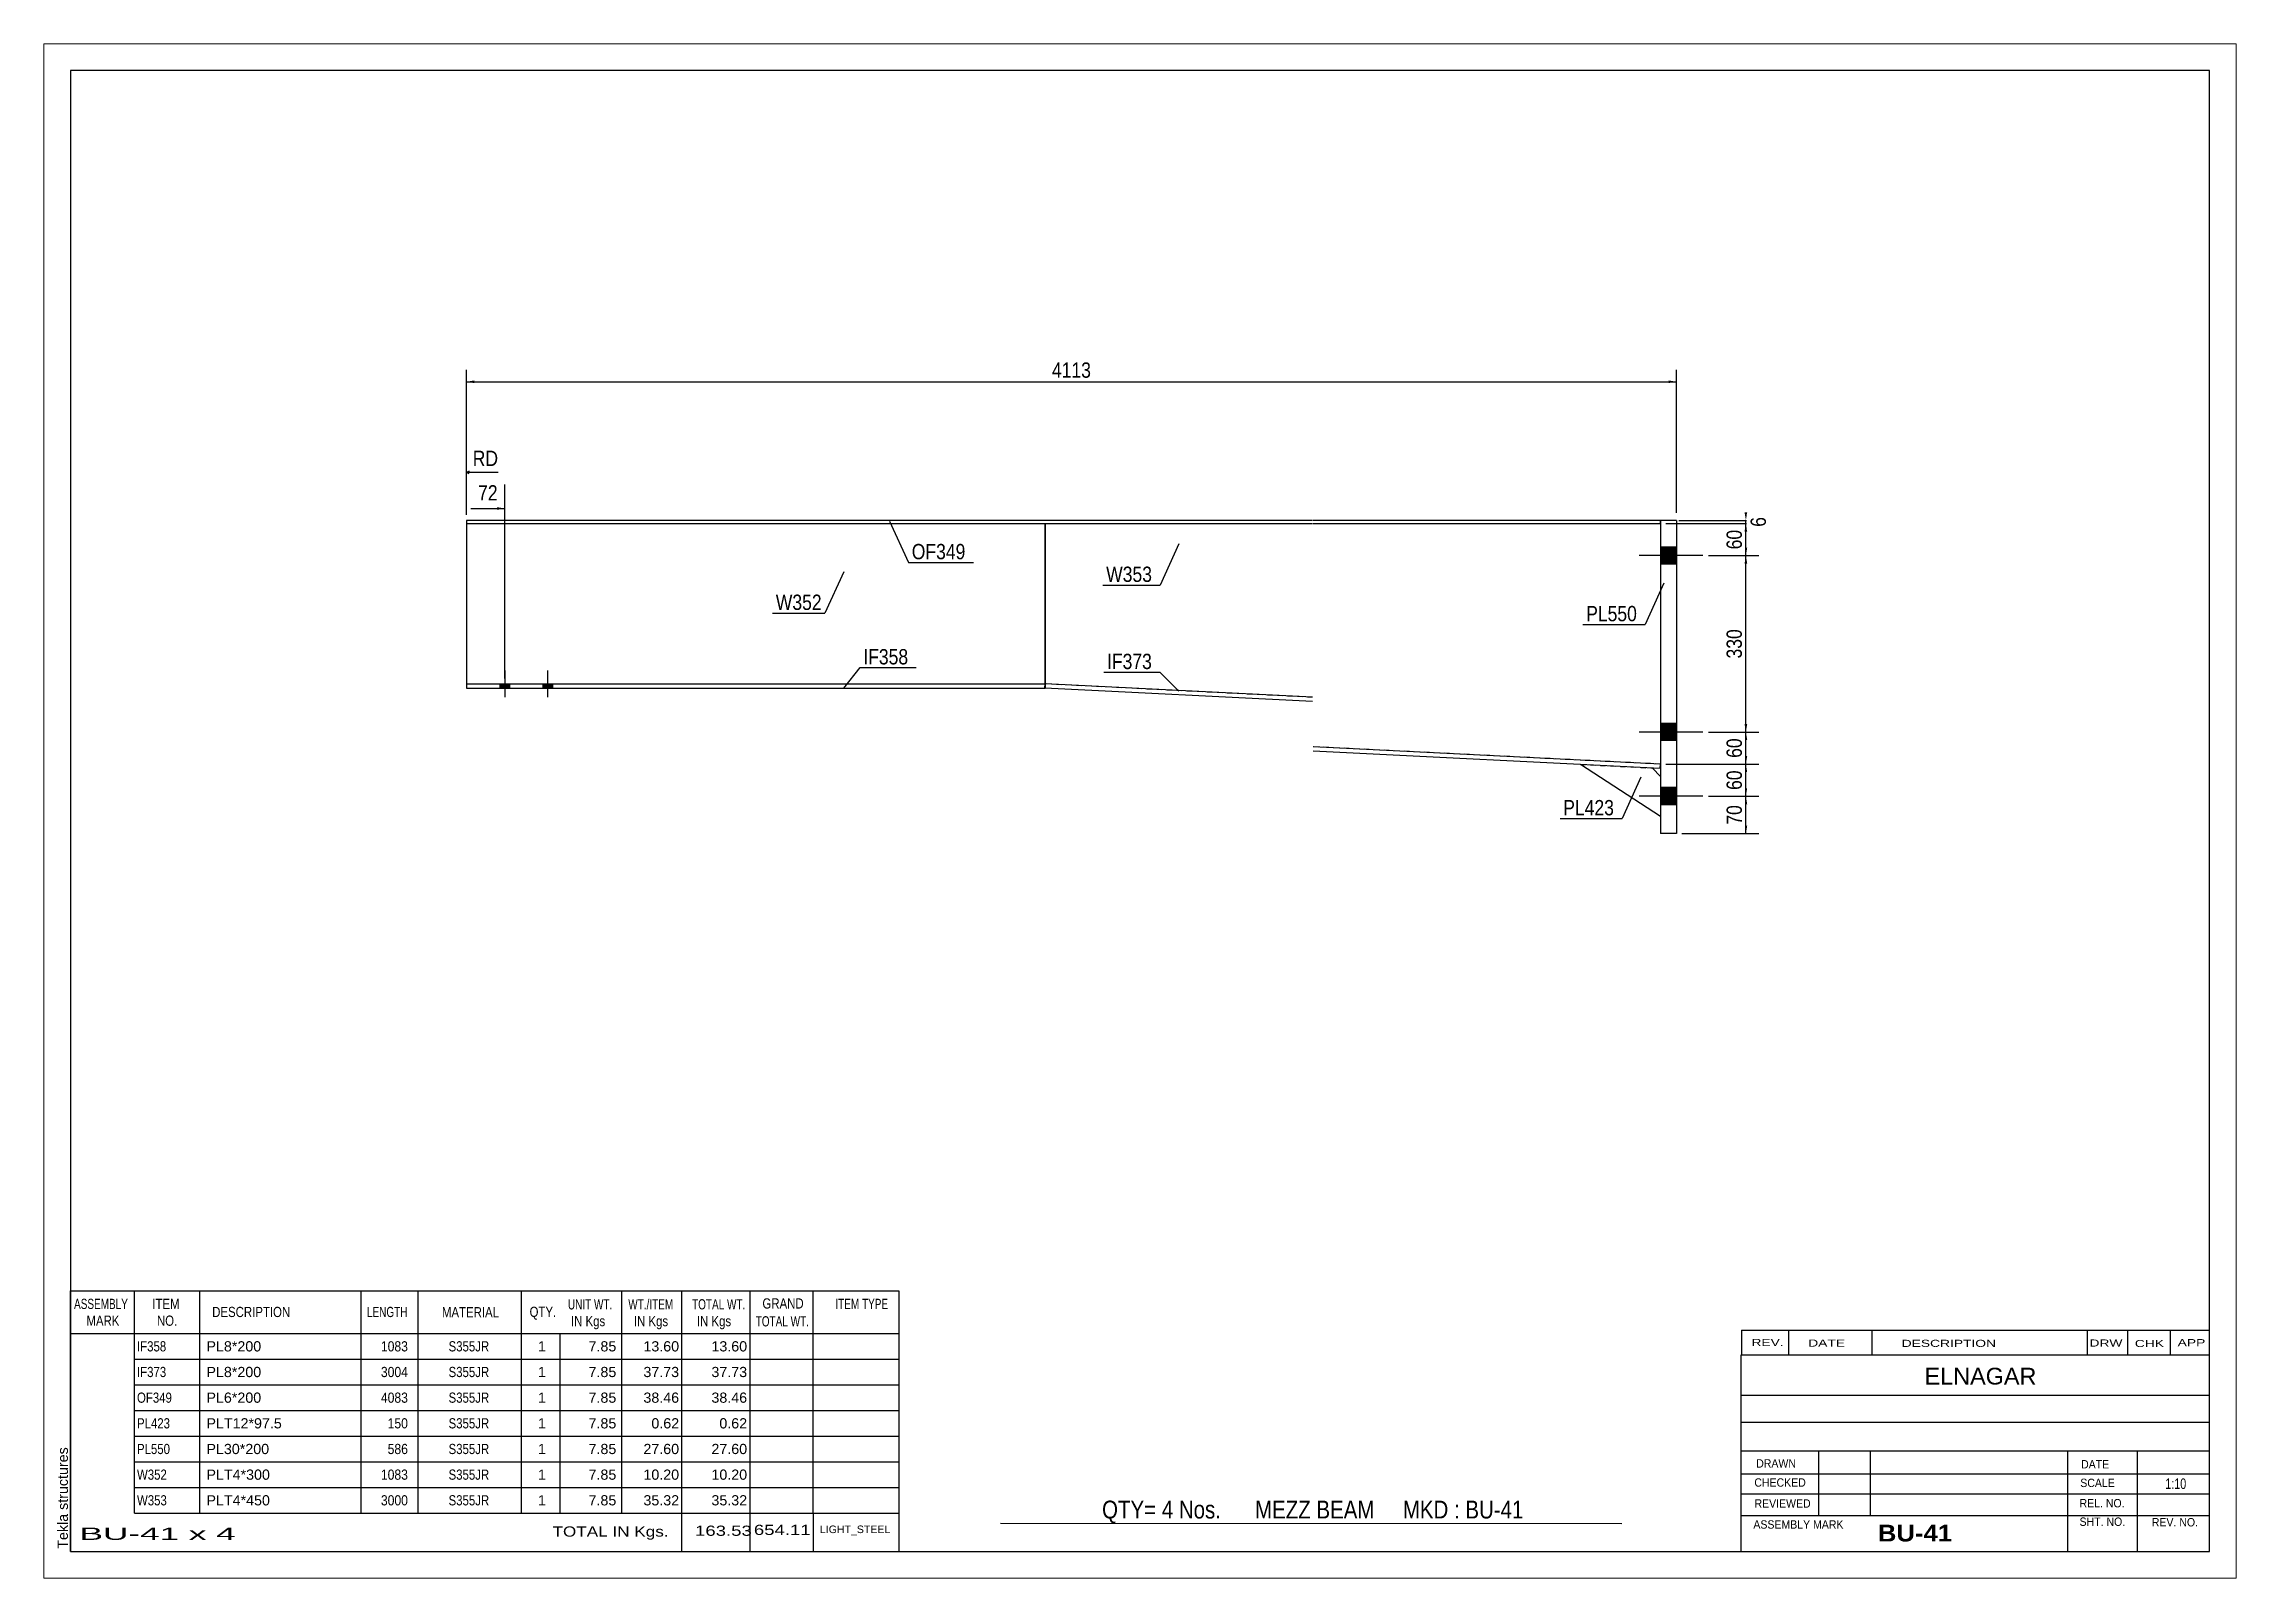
# Paper-space layout 'Layout1' of a CAD drawing. Header units: millimetres. Extents: x 0 to 410, y 0 to 287.
# The model-space entities are those that its viewports show. They can reach past a viewport. Long polylines and large blocks are cut down to what shows.
import ezdxf

# ---------------------------------------------------------------- set-up
doc = ezdxf.new("R2010")
doc.units = ezdxf.units.MM
doc.linetypes.add('DXK_LINE_DOT1', pattern=[1.8814, 0.9407, -0.9407])
doc.layers.add('Viewport layer', color=7, linetype='Continuous', plot=False)
doc.styles.add('Arial', font='ARIAL.TTF', dxfattribs={"height": 0.2})
doc.styles.add('Arial Bold', font='ARIALBD.TTF', dxfattribs={"height": 0.2})
doc.styles.add('Arial Narrow', font='ARIALN.TTF', dxfattribs={"height": 0.2})

# ---------------------------------------------------------------- blocks, each defined once
blk = doc.blocks.new('Unknown-627318049-1211')
at = {"color": 5, "linetype": 'Continuous'}
for p, q in [((325.98, 100.73), (-74.02, 100.73)), ((-74.02, 100.73), (-74.02, -176.27)), ((325.98, -176.27), (325.98, 100.73)), ((-74.02, -176.27), (325.98, -176.27))]:
    blk.add_line(p, q, dxfattribs=at)
at = {"color": 174, "linetype": 'Continuous', "style": 'Arial'}
blk.add_text('Tekla structures', height=1.9102, rotation=90, dxfattribs=at).set_placement((-74.52, -175.77))
blk = doc.blocks.new('Part-627318049-1279 - 1232')
at = {"color": 2, "linetype": 'Continuous'}
for p, q in [((0, 16.6), (0, 16)), ((158.25, 16.6), (0, 16.6)), ((223.33, 16.6), (158.35, 16.6)), ((223.33, 16), (223.33, 16.6)), ((0, 16), (158.25, 16)), ((158.35, 16), (223.33, 16))]:
    blk.add_line(p, q, dxfattribs=at)
blk = doc.blocks.new('Part-627318049-1405 - 1232')
at = {"color": 2, "linetype": 'Continuous'}
for p, q in [((0, 16), (0, -14)), ((108.25, 16), (108.25, -14))]:
    blk.add_line(p, q, dxfattribs=at)
at = {"color": 7, "linetype": 'DXK_LINE_DOT1'}
for p, q in [((0, 16), (108.25, 16)), ((0, -14), (108.25, -14))]:
    blk.add_line(p, q, dxfattribs=at)
blk = doc.blocks.new('Part-627318049-1301 - 1232')
at = {"color": 2, "linetype": 'Continuous'}
blk.add_line((108.25, -14), (108.25, 16), dxfattribs=at)
at = {"color": 7, "linetype": 'DXK_LINE_DOT1'}
for p, q in [((108.25, 16), (158.25, 16)), ((158.35, 16), (223.33, 16)), ((223.33, 16), (223.33, -29)), ((158.25, -16.5), (108.25, -14)), ((223.33, -29), (158.35, -25.75))]:
    blk.add_line(p, q, dxfattribs=at)
blk = doc.blocks.new('Part-627318049-1323 - 1232')
at = {"color": 2, "linetype": 'Continuous'}
for p, q in [((0, -14), (0, -14.8)), ((0, -14), (108.25, -14)), ((0, -14.8), (108.25, -14.8)), ((108.25, -14), (108.25, -14.8))]:
    blk.add_line(p, q, dxfattribs=at)
blk = doc.blocks.new('Part-627318049-1345 - 1232')
at = {"color": 2, "linetype": 'Continuous'}
for p, q in [((108.21, -14.8), (108.25, -14)), ((158.25, -17.3), (108.21, -14.8)), ((158.25, -16.5), (108.25, -14)), ((223.33, -29), (158.35, -25.75)), ((223.29, -29.8), (158.35, -26.55)), ((223.29, -29.8), (223.33, -29))]:
    blk.add_line(p, q, dxfattribs=at)
blk = doc.blocks.new('Part-627318049-1367 - 1232')
at = {"color": 2, "linetype": 'Continuous'}
for p, q in [((226.33, 16.6), (223.33, 16.6)), ((223.33, 16.6), (223.33, -42)), ((226.33, 16.6), (226.33, -42)), ((226.33, -42), (223.33, -42))]:
    blk.add_line(p, q, dxfattribs=at)
blk = doc.blocks.new('Part-627318049-1389 - 1232')
at = {"color": 2, "linetype": 'Continuous'}
for p, q in [((223.33, -38.8), (208.35, -29.05)), ((221.83, -29.73), (223.33, -31.3))]:
    blk.add_line(p, q, dxfattribs=at)
at = {"color": 7, "linetype": 'DXK_LINE_DOT1'}
for p, q in [((208.35, -29.05), (221.83, -29.73)), ((223.33, -31.3), (223.33, -38.8))]:
    blk.add_line(p, q, dxfattribs=at)
blk = doc.blocks.new('Bolt-627318049-1406 - 1232')
at = {"linetype": 'Continuous'}
for points in [[(6.35, -14.8), (8.15, -14.8), (8.15, -14), (6.35, -14)], [(6.35, -14.8), (8.15, -14.8), (8.15, -14), (6.35, -14)], [(14.35, -14.8), (16.15, -14.8), (16.15, -14), (14.35, -14)], [(14.35, -14.8), (16.15, -14.8), (16.15, -14), (14.35, -14)]]:
    blk.add_hatch(color=3, dxfattribs=at).paths.add_polyline_path(points)
at = {"color": 3, "linetype": 'Continuous'}
for p, q in [((7.25, -16.46), (7.25, -11.46)), ((7.25, -16.46), (7.25, -11.46)), ((15.25, -16.46), (15.25, -11.46)), ((15.25, -16.46), (15.25, -11.46)), ((6.35, -14.8), (6.35, -14)), ((6.35, -14.8), (6.35, -14)), ((8.15, -14.8), (8.15, -14)), ((8.15, -14.8), (8.15, -14)), ((14.35, -14.8), (14.35, -14)), ((14.35, -14.8), (14.35, -14)), ((16.15, -14.8), (16.15, -14)), ((16.15, -14.8), (16.15, -14))]:
    blk.add_line(p, q, dxfattribs=at)
blk = doc.blocks.new('Bolt-627318049-1407 - 1232')
at = {"linetype": 'Continuous'}
for points in [[(223.33, 11.6), (223.33, 8.4), (226.33, 8.4), (226.33, 11.6)], [(223.33, 11.6), (223.33, 8.4), (226.33, 8.4), (226.33, 11.6)], [(223.33, -21.4), (223.33, -24.6), (226.33, -24.6), (226.33, -21.4)], [(223.33, -21.4), (223.33, -24.6), (226.33, -24.6), (226.33, -21.4)], [(223.33, -33.4), (223.33, -36.6), (226.33, -36.6), (226.33, -33.4)], [(223.33, -33.4), (223.33, -36.6), (226.33, -36.6), (226.33, -33.4)]]:
    blk.add_hatch(color=3, dxfattribs=at).paths.add_polyline_path(points)
at = {"color": 3, "linetype": 'Continuous'}
for p, q in [((231.23, 10), (219.33, 10)), ((231.23, 10), (219.33, 10)), ((226.33, 11.6), (223.33, 11.6)), ((226.33, 11.6), (223.33, 11.6)), ((226.33, 8.4), (223.33, 8.4)), ((226.33, 8.4), (223.33, 8.4)), ((231.23, -23), (219.33, -23)), ((231.23, -23), (219.33, -23)), ((226.33, -21.4), (223.33, -21.4)), ((226.33, -21.4), (223.33, -21.4)), ((226.33, -24.6), (223.33, -24.6)), ((226.33, -24.6), (223.33, -24.6)), ((231.23, -35), (219.33, -35)), ((231.23, -35), (219.33, -35)), ((226.33, -33.4), (223.33, -33.4)), ((226.33, -33.4), (223.33, -33.4)), ((226.33, -36.6), (223.33, -36.6)), ((226.33, -36.6), (223.33, -36.6))]:
    blk.add_line(p, q, dxfattribs=at)
blk = doc.blocks.new('StraightDimension-627318049-2086 - 1232')
at = {"linetype": 'Continuous'}
for points in [[(239.04, 14.5), (239.29, 16), (239.54, 14.5)], [(239.54, 11.5), (239.29, 10), (239.04, 11.5)]]:
    blk.add_hatch(color=7, dxfattribs=at).paths.add_polyline_path(points)
at = {"color": 7, "linetype": 'Continuous'}
for p, q in [((224.33, 16), (241.69, 16)), ((239.29, 10), (239.29, 16)), ((232.33, 10), (241.69, 10))]:
    blk.add_line(p, q, dxfattribs=at)
at = {"color": 0}
blk.add_wipeout([(239.14, 15.43), (234.94, 15.43), (234.94, 10.57), (239.14, 10.57)], dxfattribs=at)
at = {"color": 3, "style": 'Arial Narrow'}
blk.add_text('60', height=2.863, rotation=90.0002, dxfattribs=at).set_placement((238.54, 11.17))
blk = doc.blocks.new('StraightDimension-627318049-1437 - 1232')
at = {"linetype": 'Continuous'}
blk.add_hatch(color=7, dxfattribs=at).paths.add_polyline_path([(5.72, 19.06), (7.22, 18.81), (5.72, 18.56)])
at = {"color": 7, "linetype": 'Continuous'}
for p, q in [((7.22, -13), (7.22, 23.31)), ((0.82, 18.81), (7.22, 18.81))]:
    blk.add_line(p, q, dxfattribs=at)
at = {"color": 0, "linetype": 'Continuous'}
blk.add_wipeout([(6.53, 26.16), (6.53, 30.36), (0.59, 30.36), (0.59, 26.16)], dxfattribs=at)
at = {"color": 3, "linetype": 'Continuous', "style": 'Arial Narrow'}
blk.add_text('RD', height=2.863, dxfattribs=at).set_placement((1.19, 26.76))
at = {"color": 0}
blk.add_wipeout([(6.45, 19.71), (6.45, 23.91), (1.59, 23.91), (1.59, 19.71)], dxfattribs=at)
at = {"color": 7, "linetype": 'Continuous'}
for p, q in [((0, 17.6), (0, 30.06)), ((0.5, 25.81), (0, 25.56)), ((0.5, 25.31), (0, 25.56)), ((5.93, 25.56), (0, 25.56))]:
    blk.add_line(p, q, dxfattribs=at)
at = {"color": 3, "style": 'Arial Narrow'}
blk.add_text('72', height=2.863, dxfattribs=at).set_placement((2.19, 20.31))
blk = doc.blocks.new('StraightDimension-627318049-1479 - 1232')
at = {"linetype": 'Continuous'}
for points in [[(1.5, 42.27), (0, 42.52), (1.5, 42.77)], [(224.83, 42.77), (226.33, 42.52), (224.83, 42.27)]]:
    blk.add_hatch(color=7, dxfattribs=at).paths.add_polyline_path(points)
at = {"color": 7, "linetype": 'Continuous'}
for p, q in [((0, 17.6), (0, 44.77)), ((0, 42.52), (226.33, 42.52)), ((226.33, 18), (226.33, 44.77))]:
    blk.add_line(p, q, dxfattribs=at)
at = {"color": 0}
blk.add_wipeout([(117.42, 42.67), (117.42, 46.87), (108.91, 46.87), (108.91, 42.67)], dxfattribs=at)
at = {"color": 3, "style": 'Arial Narrow'}
blk.add_text('4113', height=2.863, dxfattribs=at).set_placement((109.51, 43.27))
blk = doc.blocks.new('StraightDimension-627318049-2085 - 1232')
at = {"linetype": 'Continuous'}
for points in [[(239.54, 18.1), (239.29, 16.6), (239.04, 18.1)], [(239.04, 14.5), (239.29, 16), (239.54, 14.5)]]:
    blk.add_hatch(color=7, dxfattribs=at).paths.add_polyline_path(points)
at = {"color": 7, "linetype": 'Continuous'}
for p, q in [((226.75, 16.6), (241.54, 16.6)), ((239.29, 16), (239.29, 16.6)), ((224.33, 16), (241.54, 16))]:
    blk.add_line(p, q, dxfattribs=at)
at = {"color": 0}
blk.add_wipeout([(243.64, 17.81), (239.44, 17.81), (239.44, 14.79), (243.64, 14.79)], dxfattribs=at)
at = {"color": 3, "style": 'Arial Narrow'}
blk.add_text('6', height=2.86, rotation=90.0002, dxfattribs=at).set_placement((243.04, 15.39))
blk = doc.blocks.new('StraightDimension-627318049-2087 - 1232')
at = {"linetype": 'Continuous'}
for points in [[(239.04, 8.5), (239.29, 10), (239.54, 8.5)], [(239.54, -21.5), (239.29, -23), (239.04, -21.5)]]:
    blk.add_hatch(color=7, dxfattribs=at).paths.add_polyline_path(points)
at = {"color": 7, "linetype": 'Continuous'}
for p, q in [((232.33, 10), (241.69, 10)), ((239.29, -23), (239.29, 10)), ((232.33, -23), (241.69, -23))]:
    blk.add_line(p, q, dxfattribs=at)
at = {"color": 0}
blk.add_wipeout([(239.14, -3.16), (234.94, -3.16), (234.94, -9.84), (239.14, -9.84)], dxfattribs=at)
at = {"color": 3, "style": 'Arial Narrow'}
blk.add_text('330', height=2.863, rotation=90.0002, dxfattribs=at).set_placement((238.54, -9.24))
blk = doc.blocks.new('StraightDimension-627318049-2088 - 1232')
at = {"linetype": 'Continuous'}
for points in [[(239.04, -24.5), (239.29, -23), (239.54, -24.5)], [(239.54, -27.5), (239.29, -29), (239.04, -27.5)]]:
    blk.add_hatch(color=7, dxfattribs=at).paths.add_polyline_path(points)
at = {"color": 7, "linetype": 'Continuous'}
for p, q in [((232.33, -23), (241.69, -23)), ((239.29, -29), (239.29, -23)), ((224.33, -29), (241.69, -29))]:
    blk.add_line(p, q, dxfattribs=at)
at = {"color": 0}
blk.add_wipeout([(239.14, -23.57), (234.94, -23.57), (234.94, -28.43), (239.14, -28.43)], dxfattribs=at)
at = {"color": 3, "style": 'Arial Narrow'}
blk.add_text('60', height=2.863, rotation=90.0002, dxfattribs=at).set_placement((238.54, -27.83))
blk = doc.blocks.new('StraightDimension-627318049-2089 - 1232')
at = {"linetype": 'Continuous'}
for points in [[(239.04, -30.5), (239.29, -29), (239.54, -30.5)], [(239.54, -33.5), (239.29, -35), (239.04, -33.5)]]:
    blk.add_hatch(color=7, dxfattribs=at).paths.add_polyline_path(points)
at = {"color": 7, "linetype": 'Continuous'}
for p, q in [((224.33, -29), (241.69, -29)), ((239.29, -35), (239.29, -29)), ((232.33, -35), (241.69, -35))]:
    blk.add_line(p, q, dxfattribs=at)
at = {"color": 0}
blk.add_wipeout([(239.14, -29.57), (234.94, -29.57), (234.94, -34.43), (239.14, -34.43)], dxfattribs=at)
at = {"color": 3, "style": 'Arial Narrow'}
blk.add_text('60', height=2.863, rotation=90.0002, dxfattribs=at).set_placement((238.54, -33.83))
blk = doc.blocks.new('StraightDimension-627318049-2090 - 1232')
at = {"linetype": 'Continuous'}
for points in [[(239.04, -36.5), (239.29, -35), (239.54, -36.5)], [(239.54, -40.5), (239.29, -42), (239.04, -40.5)]]:
    blk.add_hatch(color=7, dxfattribs=at).paths.add_polyline_path(points)
at = {"color": 7, "linetype": 'Continuous'}
for p, q in [((232.33, -35), (241.69, -35)), ((239.29, -42), (239.29, -35)), ((227.33, -42), (241.69, -42))]:
    blk.add_line(p, q, dxfattribs=at)
at = {"color": 0}
blk.add_wipeout([(239.14, -36.07), (234.94, -36.07), (234.94, -40.93), (239.14, -40.93)], dxfattribs=at)
at = {"color": 3, "style": 'Arial Narrow'}
blk.add_text('70', height=2.863, rotation=90.0002, dxfattribs=at).set_placement((238.54, -40.33))
blk = doc.blocks.new('CBS_BOM-627318049-2129')
at = {"color": 7, "linetype": 'Continuous'}
for p, q in [((-74.05, -135.5), (-74.05, -127.5)), ((-74.05, -127.5), (80.87, -127.5)), ((-62.05, -135.5), (-62.05, -127.5)), ((-49.86, -135.5), (-49.86, -127.5)), ((-19.7, -135.5), (-19.7, -127.5)), ((-9.02, -135.5), (-9.02, -127.5)), ((10.3, -135.5), (10.3, -127.5)), ((29.1, -135.5), (29.1, -127.5)), ((40.31, -135.5), (40.31, -127.5)), ((53.1, -135.5), (53.1, -127.5)), ((64.85, -135.5), (64.85, -127.5)), ((80.87, -127.51), (80.86, -135.49)), ((-74.05, -135.5), (80.87, -135.5)), ((-74.05, -140.3), (-74.05, -135.5)), ((-62.05, -140.3), (-62.05, -135.5)), ((-49.86, -140.3), (-49.86, -135.5)), ((-19.7, -140.3), (-19.7, -135.5)), ((-9.02, -140.3), (-9.02, -135.5)), ((10.3, -140.3), (10.3, -135.5)), ((17.56, -140.3), (17.56, -135.5)), ((29.1, -140.3), (29.1, -135.5)), ((40.31, -140.3), (40.31, -135.5)), ((53.1, -140.3), (53.1, -135.5)), ((64.86, -140.3), (64.86, -135.5)), ((80.87, -135.5), (80.87, -140.3)), ((-74.05, -145.1), (-74.05, -140.3)), ((-62.05, -140.3), (80.87, -140.3)), ((-62.05, -145.1), (-62.05, -140.3)), ((-49.86, -145.1), (-49.86, -140.3)), ((-19.7, -145.1), (-19.7, -140.3)), ((-9.02, -145.1), (-9.02, -140.3)), ((10.3, -145.1), (10.3, -140.3)), ((17.56, -145.1), (17.56, -140.3)), ((29.1, -145.1), (29.1, -140.3)), ((40.31, -145.1), (40.31, -140.3)), ((53.1, -145.1), (53.1, -140.3)), ((64.86, -145.1), (64.86, -140.3)), ((80.87, -140.3), (80.87, -145.1)), ((-74.05, -149.9), (-74.05, -145.1)), ((-62.05, -145.1), (80.87, -145.1)), ((-62.05, -149.9), (-62.05, -145.1)), ((-49.86, -149.9), (-49.86, -145.1)), ((-19.7, -149.9), (-19.7, -145.1)), ((-9.02, -149.9), (-9.02, -145.1)), ((10.3, -149.9), (10.3, -145.1)), ((17.56, -149.9), (17.56, -145.1)), ((29.1, -149.9), (29.1, -145.1)), ((40.31, -149.9), (40.31, -145.1)), ((53.1, -149.9), (53.1, -145.1)), ((64.86, -149.9), (64.86, -145.1)), ((80.87, -145.1), (80.87, -149.9)), ((-74.05, -154.7), (-74.05, -149.9)), ((-62.05, -149.9), (80.87, -149.9)), ((-62.05, -154.7), (-62.05, -149.9)), ((-49.86, -154.7), (-49.86, -149.9)), ((-19.7, -154.7), (-19.7, -149.9)), ((-9.02, -154.7), (-9.02, -149.9)), ((10.3, -154.7), (10.3, -149.9)), ((17.56, -154.7), (17.56, -149.9)), ((29.1, -154.7), (29.1, -149.9)), ((40.31, -154.7), (40.31, -149.9)), ((53.1, -154.7), (53.1, -149.9)), ((64.86, -154.7), (64.86, -149.9)), ((80.87, -149.9), (80.87, -154.7)), ((-74.05, -159.5), (-74.05, -154.7)), ((-62.05, -154.7), (80.87, -154.7)), ((-62.05, -159.5), (-62.05, -154.7)), ((-49.86, -159.5), (-49.86, -154.7)), ((-19.7, -159.5), (-19.7, -154.7)), ((-9.02, -159.5), (-9.02, -154.7)), ((10.3, -159.5), (10.3, -154.7)), ((17.56, -159.5), (17.56, -154.7)), ((29.1, -159.5), (29.1, -154.7)), ((40.31, -159.5), (40.31, -154.7)), ((53.1, -159.5), (53.1, -154.7)), ((64.86, -159.5), (64.86, -154.7)), ((80.87, -154.7), (80.87, -159.5)), ((-74.05, -164.3), (-74.05, -159.5)), ((-62.05, -159.5), (80.87, -159.5)), ((-62.05, -164.3), (-62.05, -159.5)), ((-49.86, -164.3), (-49.86, -159.5)), ((-19.7, -164.3), (-19.7, -159.5)), ((-9.02, -164.3), (-9.02, -159.5)), ((10.3, -164.3), (10.3, -159.5)), ((17.56, -164.3), (17.56, -159.5)), ((29.1, -164.3), (29.1, -159.5)), ((40.31, -164.3), (40.31, -159.5)), ((53.1, -164.3), (53.1, -159.5)), ((64.86, -164.3), (64.86, -159.5)), ((80.87, -159.5), (80.87, -164.3)), ((-74.05, -169.1), (-74.05, -164.3)), ((-62.05, -164.3), (80.87, -164.3)), ((-62.05, -169.1), (-62.05, -164.3)), ((-49.86, -169.1), (-49.86, -164.3)), ((-19.7, -169.1), (-19.7, -164.3)), ((-9.02, -169.1), (-9.02, -164.3)), ((10.3, -169.1), (10.3, -164.3)), ((17.56, -169.1), (17.56, -164.3)), ((29.1, -169.1), (29.1, -164.3)), ((40.31, -169.1), (40.31, -164.3)), ((53.1, -169.1), (53.1, -164.3)), ((64.86, -169.1), (64.86, -164.3)), ((80.87, -164.3), (80.87, -169.1)), ((-74.05, -176.3), (-74.05, -169.12)), ((-62.05, -169.1), (80.87, -169.1)), ((40.31, -176.3), (40.31, -169.12)), ((53.1, -176.3), (53.1, -169.12)), ((64.9, -176.3), (64.9, -169.12)), ((80.87, -169.1), (80.87, -176.3)), ((-74.05, -176.3), (80.87, -176.3))]:
    blk.add_line(p, q, dxfattribs=at)
at = {"color": 3, "linetype": 'Continuous', "style": 'Arial'}
for s, height, width, p in [('ASSEMBLY', 1.91, 0.7, (-73.37, -130.92)), ('ITEM', 1.91, 0.8, (-58.73, -130.92)), ('DESCRIPTION', 1.9102, 0.8, (-47.54, -132.43)), ('LENGTH', 1.91, 0.7, (-18.59, -132.43)), ('MATERIAL', 1.91, 0.8, (-4.57, -132.48)), ('QTY.', 1.91, 0.8, (11.82, -132.4)), ('UNIT WT.', 1.91, 0.7, (18.99, -131)), ('WT./ITEM', 1.91, 0.7, (30.28, -131)), ('TOTAL WT.', 1.91, 0.7, (42.21, -131)), ('GRAND', 1.91, 0.8, (55.37, -130.84)), ('ITEM TYPE', 1.91, 0.7, (69.01, -130.92)), ('MARK', 1.91, 0.8, (-71.05, -134.06)), ('NO.', 1.91, 0.8, (-57.87, -134.06)), ('IN Kgs', 1.91, 0.8, (19.56, -134.14)), ('IN Kgs', 1.91, 0.8, (31.32, -134.14)), ('IN Kgs', 1.91, 0.8, (43.11, -134.14)), ('TOTAL WT.', 1.91, 0.7, (54.11, -134.18))]:
    blk.add_text(s, height=height, dxfattribs=dict(at, width=width)).set_placement(p)
at = {"color": 7, "linetype": 'Continuous', "style": 'Arial'}
for s, width, p in [('IF358', 0.8, (-61.6, -138.86)), ('1083', 0.85, (-15.98, -138.86)), ('S355JR', 0.8, (-3.33, -138.86)), ('IF373', 0.8, (-61.6, -143.66)), ('3004', 0.85, (-15.98, -143.66)), ('S355JR', 0.8, (-3.33, -143.66)), ('OF349', 0.8, (-61.6, -148.46)), ('4083', 0.85, (-15.98, -148.46)), ('S355JR', 0.8, (-3.33, -148.46)), ('PL423', 0.8, (-61.6, -153.26)), ('150', 0.85, (-14.72, -153.26)), ('S355JR', 0.8, (-3.33, -153.26)), ('PL550', 0.8, (-61.6, -158.06)), ('586', 0.85, (-14.72, -158.06)), ('S355JR', 0.8, (-3.33, -158.06)), ('W352', 0.8, (-61.6, -162.86)), ('1083', 0.85, (-15.98, -162.86)), ('S355JR', 0.8, (-3.33, -162.86)), ('W353', 0.8, (-61.6, -167.66)), ('3000', 0.85, (-15.98, -167.66)), ('S355JR', 0.8, (-3.33, -167.66))]:
    blk.add_text(s, height=1.91, dxfattribs=dict(at, width=width)).set_placement(p)
for s, p in [('PL8*200', (-48.61, -138.86)), ('1', (13.39, -138.86)), ('7.85', (22.85, -138.86)), ('13.60', (33.11, -138.86)), ('13.60', (45.83, -138.86)), ('PL8*200', (-48.61, -143.66)), ('1', (13.39, -143.66)), ('7.85', (22.85, -143.66)), ('37.73', (33.11, -143.66)), ('37.73', (45.83, -143.66)), ('PL6*200', (-48.61, -148.46)), ('1', (13.39, -148.46)), ('7.85', (22.85, -148.46)), ('38.46', (33.11, -148.46)), ('38.46', (45.83, -148.46)), ('PLT12*97.5', (-48.61, -153.26)), ('1', (13.39, -153.26)), ('7.85', (22.85, -153.26)), ('0.62', (34.6, -153.26)), ('0.62', (47.31, -153.26)), ('PL30*200', (-48.61, -158.06)), ('1', (13.39, -158.06)), ('7.85', (22.85, -158.06)), ('27.60', (33.11, -158.06)), ('27.60', (45.83, -158.06)), ('PLT4*300', (-48.61, -162.86)), ('1', (13.39, -162.86)), ('7.85', (22.85, -162.86)), ('10.20', (33.11, -162.86)), ('10.20', (45.83, -162.86)), ('PLT4*450', (-48.61, -167.66)), ('1', (13.39, -167.66)), ('7.85', (22.85, -167.66)), ('35.32', (33.11, -167.66)), ('35.32', (45.83, -167.66))]:
    blk.add_text(s, height=1.91, dxfattribs=at).set_placement(p)
at = {"color": 6, "linetype": 'Continuous', "style": 'Arial'}
for s, height, width, p in [('BU-41 x 4', 2.292, 2.05, (-72.33, -174.11)), ('TOTAL IN Kgs.', 1.9102, 1.2, (16.11, -173.5)), ('163.53', 1.91, 1.3, (42.77, -173.35)), ('654.11', 1.91, 1.3, (53.77, -173.19))]:
    blk.add_text(s, height=height, dxfattribs=dict(at, width=width)).set_placement(p)
blk.add_text('LIGHT_STEEL', height=1.4135, dxfattribs=at).set_placement((66.12, -172.84))
blk = doc.blocks.new('CBS_CALLOFF-627318049-2130')
at = {"color": 7, "linetype": 'Continuous'}
blk.add_line((99.86, -171), (216.09, -171.02), dxfattribs=at)
at = {"color": 3, "linetype": 'Continuous', "style": 'Arial Narrow'}
blk.add_text('QTY= 4 Nos.      MEZZ BEAM     MKD : BU-41', height=3.3405, dxfattribs=at).set_placement((118.89, -170.11))
blk = doc.blocks.new('CBS_NAME_BLOG-627318049-2131')
at = {"color": 7, "linetype": 'Continuous'}
for p, q in [((238.38, -139.52), (325.9, -139.52)), ((238.38, -176.22), (238.38, -139.52)), ((238.39, -147.05), (325.9, -147.05)), ((238.46, -152.11), (325.98, -152.11)), ((238.38, -157.48), (325.9, -157.48)), ((252.91, -169.58), (252.91, -157.49)), ((262.59, -169.56), (262.59, -157.49)), ((299.51, -176.22), (299.51, -157.49)), ((312.56, -176.22), (312.56, -157.48)), ((238.39, -161.78), (325.98, -161.76)), ((238.38, -165.52), (325.9, -165.52)), ((238.38, -169.57), (325.9, -169.57)), ((238.38, -176.27), (325.98, -176.27))]:
    blk.add_line(p, q, dxfattribs=at)
at = {"color": 3, "linetype": 'Continuous', "style": 'Arial'}
blk.add_text('ELNAGAR', height=3.133, dxfattribs=at).set_placement((272.71, -145.05))
at = {"color": 3, "linetype": 'Continuous'}
for s, height, style, width, p in [('DRAWN', 1.566, 'Arial', 0.9, (241.22, -160.59)), ('DATE', 1.566, 'Arial', 0.9, (301.98, -160.75)), ('CHECKED', 1.566, 'Arial', 0.9, (240.87, -164.16)), ('SCALE', 1.566, 'Arial', 0.9, (301.83, -164.23)), ('1:10', 1.957, 'Arial Narrow', 0.9, (317.72, -164.58)), ('REVIEWED', 1.566, 'Arial', 0.9, (240.9, -168.08)), ('REL. NO.', 1.566, 'Arial', 0.9, (301.69, -168.03)), ('ASSEMBLY MARK', 1.5663, 'Arial', 0.9, (240.69, -172.01)), ('BU-41', 3.131, 'Arial Bold', 1.1, (263.96, -174.41)), ('SHT. NO.', 1.566, 'Arial', 0.9, (301.69, -171.49)), ('REV. NO.', 1.566, 'Arial', 0.9, (315.21, -171.59))]:
    blk.add_text(s, height=height, dxfattribs=dict(at, style=style, width=width)).set_placement(p)
blk = doc.blocks.new('CBS_REVISION-627318049-2132')
at = {"color": 7, "linetype": 'Continuous'}
for p, q in [((238.47, -134.88), (238.47, -139.52)), ((238.47, -134.89), (325.97, -134.89)), ((247.26, -134.89), (247.26, -139.52)), ((262.86, -134.89), (262.86, -139.45)), ((303.12, -134.89), (303.12, -139.51)), ((310.66, -134.89), (310.66, -139.52)), ((318.61, -134.89), (318.61, -139.52)), ((238.47, -139.52), (325.97, -139.52))]:
    blk.add_line(p, q, dxfattribs=at)
at = {"color": 7, "style": 'Arial Narrow', "width": 1.7}
for s, height, p in [('REV.', 1.326, (240.33, -137.84)), ('DATE', 1.326, (250.95, -137.96)), ('DESCRIPTION', 1.3257, (268.43, -138.01)), ('DRW', 1.326, (303.55, -137.95)), ('CHK', 1.326, (312.03, -138.04)), ('APP', 1.326, (320.04, -137.88))]:
    blk.add_text(s, height=height, dxfattribs=at).set_placement(p)
blk = doc.blocks.new('Mark-627318049-1275 - 1232')
at = {"color": 0}
blk.add_wipeout([(93.33, 9.32), (93.33, 12.32), (83.29, 12.32), (83.29, 9.32)], dxfattribs=at)
blk.add_wipeout([(93.33, 9.32), (93.33, 12.32), (83.29, 12.32), (83.29, 9.32)], dxfattribs=at)
at = {"color": 7, "linetype": 'Continuous'}
for p, q in [((79.15, 16.45), (82.69, 8.72)), ((82.69, 8.72), (94.83, 8.72))]:
    blk.add_line(p, q, dxfattribs=at)
at = {"color": 3, "style": 'Arial Narrow'}
blk.add_text('OF349', height=2.863, dxfattribs=at).set_placement((83.29, 9.32))
blk = doc.blocks.new('Mark-627318049-1297 - 1232')
at = {"color": 0}
blk.add_wipeout([(128.24, 5.08), (128.24, 8.08), (119.65, 8.08), (119.65, 5.08)], dxfattribs=at)
blk.add_wipeout([(128.24, 5.08), (128.24, 8.08), (119.65, 8.08), (119.65, 5.08)], dxfattribs=at)
at = {"color": 7, "linetype": 'Continuous'}
for p in [(133.27, 12.21), (119.05, 4.48)]:
    blk.add_line(p, (129.74, 4.48), dxfattribs=at)
at = {"color": 3, "style": 'Arial Narrow'}
blk.add_text('W353', height=2.863, dxfattribs=at).set_placement((119.65, 5.08))
blk = doc.blocks.new('Mark-627318049-1341 - 1232')
at = {"color": 0}
blk.add_wipeout([(128.22, -11.22), (128.22, -8.22), (119.81, -8.22), (119.81, -11.22)], dxfattribs=at)
blk.add_wipeout([(128.22, -11.22), (128.22, -8.22), (119.81, -8.22), (119.81, -11.22)], dxfattribs=at)
at = {"color": 7, "linetype": 'Continuous'}
for p in [(119.21, -11.82), (133.25, -15.36)]:
    blk.add_line(p, (129.72, -11.82), dxfattribs=at)
at = {"color": 3, "style": 'Arial Narrow'}
blk.add_text('IF373', height=2.863, dxfattribs=at).set_placement((119.81, -11.22))
blk = doc.blocks.new('Mark-627318049-1319 - 1232')
at = {"color": 0}
blk.add_wipeout([(82.64, -10.35), (82.64, -7.35), (74.23, -7.35), (74.23, -10.35)], dxfattribs=at)
blk.add_wipeout([(82.64, -10.35), (82.64, -7.35), (74.23, -7.35), (74.23, -10.35)], dxfattribs=at)
at = {"color": 7, "linetype": 'Continuous'}
for p, q in [((70.59, -14.8), (73.63, -10.95)), ((73.63, -10.95), (84.14, -10.95))]:
    blk.add_line(p, q, dxfattribs=at)
at = {"color": 3, "style": 'Arial Narrow'}
blk.add_text('IF358', height=2.863, dxfattribs=at).set_placement((74.23, -10.35))
blk = doc.blocks.new('Mark-627318049-1363 - 1232')
at = {"color": 0}
blk.add_wipeout([(218.93, -2.28), (218.93, 0.72), (209.42, 0.72), (209.42, -2.28)], dxfattribs=at)
blk.add_wipeout([(218.93, -2.28), (218.93, 0.72), (209.42, 0.72), (209.42, -2.28)], dxfattribs=at)
at = {"color": 7, "linetype": 'Continuous'}
for p in [(223.96, 4.85), (208.82, -2.88)]:
    blk.add_line(p, (220.43, -2.88), dxfattribs=at)
at = {"color": 3, "style": 'Arial Narrow'}
blk.add_text('PL550', height=2.863, dxfattribs=at).set_placement((209.42, -2.28))
blk = doc.blocks.new('Mark-627318049-1385 - 1232')
at = {"color": 0}
blk.add_wipeout([(214.64, -38.58), (214.64, -35.58), (205.13, -35.58), (205.13, -38.58)], dxfattribs=at)
blk.add_wipeout([(214.64, -38.58), (214.64, -35.58), (205.13, -35.58), (205.13, -38.58)], dxfattribs=at)
at = {"color": 7, "linetype": 'Continuous'}
for p in [(219.67, -31.44), (204.53, -39.18)]:
    blk.add_line(p, (216.14, -39.18), dxfattribs=at)
at = {"color": 3, "style": 'Arial Narrow'}
blk.add_text('PL423', height=2.863, dxfattribs=at).set_placement((205.13, -38.58))
blk = doc.blocks.new('Mark-627318049-1401 - 1232')
at = {"color": 0}
blk.add_wipeout([(66.46, -0.16), (66.46, 2.84), (57.87, 2.84), (57.87, -0.16)], dxfattribs=at)
blk.add_wipeout([(66.46, -0.16), (66.46, 2.84), (57.87, 2.84), (57.87, -0.16)], dxfattribs=at)
at = {"color": 7, "linetype": 'Continuous'}
for p in [(70.59, 6.98), (57.27, -0.76)]:
    blk.add_line(p, (67.06, -0.76), dxfattribs=at)
at = {"color": 3, "style": 'Arial Narrow'}
blk.add_text('W352', height=2.863, dxfattribs=at).set_placement((57.87, -0.16))

msp = doc.modelspace()

# ---------------------------------------------------------------- block references
for name in ['Unknown-627318049-1211', 'Part-627318049-1279 - 1232', 'Part-627318049-1367 - 1232', 'Part-627318049-1405 - 1232', 'Part-627318049-1301 - 1232', 'Bolt-627318049-1407 - 1232', 'Bolt-627318049-1406 - 1232', 'Part-627318049-1323 - 1232', 'Part-627318049-1345 - 1232', 'Part-627318049-1389 - 1232', 'CBS_BOM-627318049-2129', 'CBS_REVISION-627318049-2132', 'CBS_NAME_BLOG-627318049-2131', 'CBS_CALLOFF-627318049-2130']:
    msp.add_blockref(name, (0, 0))

# ---------------------------------------------------------------- next in the draw order: block references
for name in ['StraightDimension-627318049-1437 - 1232', 'StraightDimension-627318049-2086 - 1232', 'Mark-627318049-1297 - 1232', 'Mark-627318049-1401 - 1232', 'Mark-627318049-1363 - 1232', 'Mark-627318049-1319 - 1232', 'Mark-627318049-1341 - 1232', 'Mark-627318049-1385 - 1232']:
    msp.add_blockref(name, (0, 0))

# ---------------------------------------------------------------- next in the draw order: block references
for name in ['StraightDimension-627318049-1479 - 1232', 'StraightDimension-627318049-2087 - 1232']:
    msp.add_blockref(name, (0, 0))

# ---------------------------------------------------------------- next in the draw order: block references
for name in ['Mark-627318049-1275 - 1232', 'StraightDimension-627318049-2085 - 1232', 'StraightDimension-627318049-2088 - 1232']:
    msp.add_blockref(name, (0, 0))

# ---------------------------------------------------------------- next in the draw order: block references
msp.add_blockref('StraightDimension-627318049-2089 - 1232', (0, 0))

# ---------------------------------------------------------------- next in the draw order: block references
msp.add_blockref('StraightDimension-627318049-2090 - 1232', (0, 0))

psp = doc.layouts.get("Layout1")

# ---------------------------------------------------------------- viewports
at = {"layer": 'Viewport layer', "view_target_point": (125.98, -37.77)}
psp.add_viewport(center=(205, 143.5), size=(410, 287), view_center_point=(0, 0), view_height=287, dxfattribs=at)

doc.saveas('drawing.dxf')
